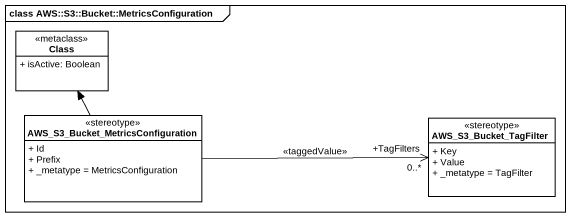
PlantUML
@startuml
mainframe class AWS::S3::Bucket::MetricsConfiguration
hide circle
hide empty members
skinparam classAttributeIconSize 0
class "Class" as Class_ <<metaclass>> {
  + isActive: Boolean
}
class "AWS_S3_Bucket_MetricsConfiguration" as AWS_S3_Bucket <<stereotype>> {
  + Id
  + Prefix
  + _metatype = MetricsConfiguration
}
class AWS_S3_Bucket_TagFilter <<stereotype>> {
  + Key
  + Value
  + _metatype = TagFilter
}
AWS_S3_Bucket -up-> Class_
AWS_S3_Bucket -right-> "+TagFilters\n0..*" AWS_S3_Bucket_TagFilter : <<taggedValue>>
@enduml
